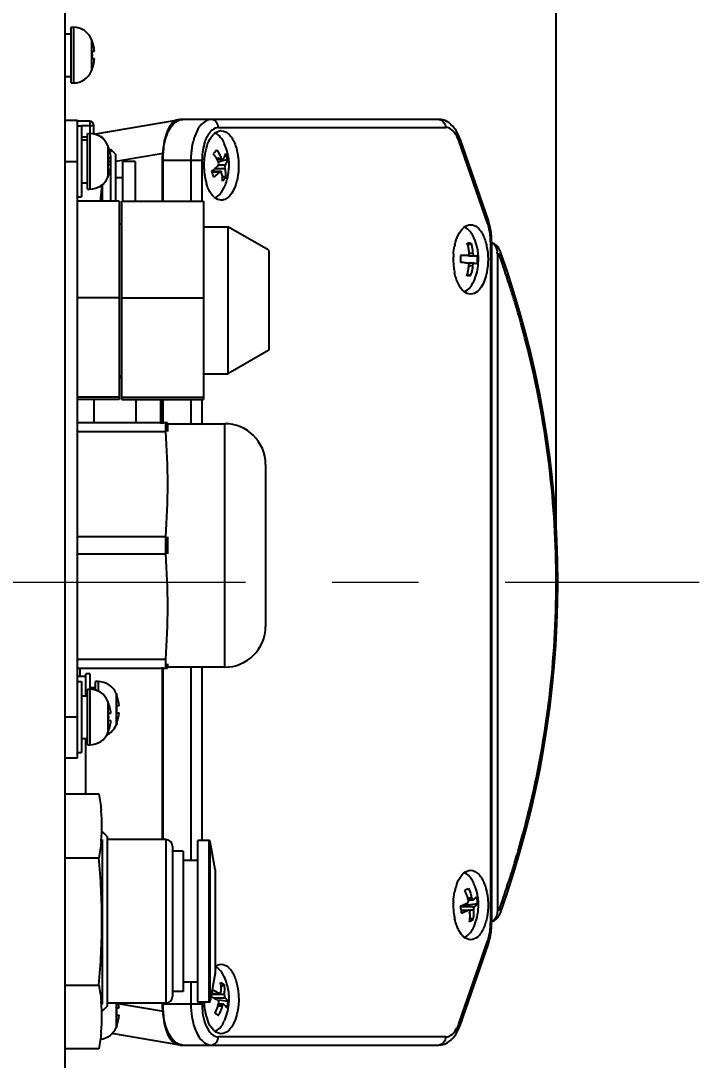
# Model space of a CAD drawing. Header units: millimetres. Extents: x 4086 to 8300, y 123 to 1549.
# Drawn here: x 7022.32 to 7047.22, y 1282.98 to 1321.14 of the extents above; entities that cross this region are included whole.
import ezdxf

# ---------------------------------------------------------------- set-up
doc = ezdxf.new("R2010")
doc.units = ezdxf.units.MM
doc.linetypes.add('CENTER2', pattern=[28.575, 19.05, -3.175, 3.175, -3.175])
doc.layers.add('中心线层', color=7, linetype='CENTER2', lineweight=0)
doc.layers.add('轮廓实线层', color=7, linetype='Continuous', lineweight=30)
doc.styles.add('思源黑', font='SourceHanSansCN-Normal.ttf')
doc.dimstyles.new('尺寸标注_3_10比例', dxfattribs={"dimtxt": 7, "dimasz": 6, "dimexe": 2, "dimexo": 1.5, "dimgap": 1, "dimtad": 1, "dimdec": 1, "dimlfac": 3.333333, "dimdsep": 46, "dimtxsty": '思源黑', "dimcen": 0.09, "dimadec": 0, "dimazin": 0, "dimtp": 0.01, "dimtm": 0.01, "dimtfac": 1, "dimtdec": 1, "dimtofl": 0, "dimtmove": 0, "dimatfit": 3, "dimfxl": 0, "dimtolj": 1, "dimarcsym": 0})

# ---------------------------------------------------------------- blocks, each defined once
blk = doc.blocks.new('*D1374')
at = {"layer": 'Defpoints', "color": 0}
for p in [(7023.955, 1352.196), (7023.955, 1326.33), (7041.97, 1300.53)]:
    blk.add_point(p, dxfattribs=at)
at = {"layer": '轮廓实线层', "color": 0, "lineweight": -2}
for p, q in [((7023.955, 1327.83), (7023.955, 1354.196)), ((7041.97, 1302.03), (7041.97, 1354.196)), ((7035.97, 1352.196), (7029.955, 1352.196))]:
    blk.add_line(p, q, dxfattribs=at)
at = {"layer": '轮廓实线层', "color": 0}
for points in [[(7029.955, 1353.196), (7029.955, 1351.196), (7023.955, 1352.196)], [(7035.97, 1351.196), (7035.97, 1353.196), (7041.97, 1352.196)]]:
    blk.add_solid(points, dxfattribs=at)
at = {"layer": '轮廓实线层', "color": 0, "insert": (7032.963, 1356.822), "char_height": 7, "attachment_point": 5, "style": '思源黑'}
blk.add_mtext('\\A1;60', dxfattribs=at)

msp = doc.modelspace()

# ---------------------------------------------------------------- linework, layer by layer
for p, q in [((7023.955, 1269.03), (7023.955, 1332.03)), ((7023.955, 1320.665), (7024.168, 1320.665)), ((7024.168, 1320.9), (7024.258, 1320.9)), ((7024.168, 1318.86), (7024.168, 1320.9)), ((7024.258, 1320.9), (7024.258, 1318.86)), ((7024.923, 1320.457), (7024.923, 1319.303)), ((7024.949, 1320.39), (7024.943, 1320.39)), ((7025.027, 1320.008), (7024.943, 1320.008)), ((7024.943, 1319.753), (7025.027, 1319.753)), ((7024.943, 1319.37), (7024.948, 1319.37)), ((7023.955, 1319.096), (7024.168, 1319.096)), ((7024.168, 1318.86), (7024.258, 1318.86)), ((7024.405, 1317.48), (7023.955, 1317.48)), ((7024.405, 1294.08), (7024.405, 1317.48)), ((7024.855, 1317.45), (7024.405, 1317.45)), ((7024.405, 1317.285), (7024.555, 1317.285)), ((7024.555, 1317.3), (7025.005, 1317.3)), ((7024.555, 1317.285), (7024.555, 1314.675)), ((7024.855, 1317.45), (7024.858, 1314.96)), ((7025.005, 1316.983), (7028.171, 1317.522)), ((7025.005, 1317), (7025.005, 1317.3)), ((7028.119, 1317.517), (7028.171, 1317.522)), ((7028.275, 1317.522), (7028.171, 1317.522)), ((7037.659, 1317.522), (7028.275, 1317.522)), ((7029.574, 1317.222), (7037.918, 1317.222)), ((7024.555, 1316.88), (7024.768, 1316.88)), ((7024.768, 1317), (7024.858, 1317)), ((7024.768, 1314.96), (7024.768, 1317)), ((7025.305, 1316.88), (7025.231, 1316.88)), ((7025.305, 1316.88), (7025.305, 1316.831)), ((7024.555, 1316.765), (7024.768, 1316.765)), ((7025.523, 1316.557), (7025.523, 1315.403)), ((7025.549, 1316.49), (7025.543, 1316.49)), ((7029.873, 1316.426), (7029.79, 1316.64)), ((7039.452, 1313.713), (7038.411, 1316.707)), ((7038.434, 1316.806), (7039.476, 1313.811)), ((7025.627, 1316.108), (7025.543, 1316.108)), ((7025.8, 1316.246), (7025.616, 1316.43)), ((7025.616, 1316.43), (7025.616, 1316.313)), ((7025.616, 1316.108), (7025.616, 1315.853)), ((7025.8, 1316.246), (7025.8, 1314.522)), ((7027.544, 1316.272), (7025.815, 1315.978)), ((7027.544, 1314.522), (7027.544, 1316.272)), ((7029.441, 1316.315), (7029.477, 1316.362)), ((7029.686, 1316.088), (7029.505, 1316.088)), ((7029.686, 1316.088), (7029.707, 1316.057)), ((7029.707, 1316.057), (7029.727, 1316.047)), ((7029.727, 1316.047), (7029.748, 1316.061)), ((7029.864, 1316.194), (7029.876, 1316.157)), ((7029.898, 1316.082), (7029.908, 1316.045)), ((7023.955, 1315.98), (7024.405, 1315.98)), ((7025.543, 1315.853), (7025.627, 1315.853)), ((7025.616, 1315.767), (7025.616, 1314.522)), ((7026.52, 1315.98), (7026.07, 1315.98)), ((7026.07, 1314.522), (7026.07, 1315.979)), ((7026.52, 1315.979), (7026.52, 1314.522)), ((7027.525, 1316.022), (7028.974, 1316.022)), ((7027.525, 1314.522), (7027.525, 1316.022)), ((7028.564, 1316.022), (7028.564, 1314.522)), ((7028.974, 1314.522), (7028.974, 1316.022)), ((7029.449, 1315.715), (7029.806, 1315.715)), ((7029.727, 1316.047), (7029.527, 1316.047)), ((7029.561, 1315.821), (7029.58, 1315.856)), ((7029.819, 1315.839), (7029.561, 1315.839)), ((7029.908, 1316.045), (7029.566, 1315.948)), ((7029.585, 1315.901), (7029.575, 1315.946)), ((7029.58, 1315.856), (7029.585, 1315.901)), ((7029.807, 1315.804), (7029.802, 1315.76)), ((7029.802, 1315.76), (7029.806, 1315.715)), ((7029.819, 1315.839), (7029.807, 1315.804)), ((7029.89, 1315.995), (7029.892, 1316.012)), ((7025.543, 1315.47), (7025.548, 1315.47)), ((7026.07, 1315.373), (7025.8, 1315.373)), ((7029.343, 1315.578), (7029.33, 1315.616)), ((7029.66, 1315.613), (7029.368, 1315.613)), ((7029.368, 1315.599), (7029.633, 1315.599)), ((7029.401, 1315.394), (7029.39, 1315.43)), ((7029.66, 1315.613), (7029.633, 1315.599)), ((7029.681, 1315.604), (7029.66, 1315.613)), ((7029.695, 1315.572), (7029.681, 1315.604)), ((7029.714, 1315.453), (7029.837, 1315.395)), ((7024.555, 1315.196), (7024.768, 1315.196)), ((7024.768, 1314.96), (7024.858, 1314.96)), ((7025.305, 1315.129), (7025.305, 1314.522)), ((7029.672, 1314.82), (7029.791, 1315.021)), ((7024.405, 1314.675), (7024.555, 1314.675)), ((7025.935, 1314.522), (7024.405, 1314.522)), ((7025.935, 1314.522), (7025.935, 1307.239)), ((7026.025, 1314.522), (7029.025, 1314.522)), ((7026.025, 1307.239), (7026.025, 1314.522)), ((7029.025, 1314.522), (7029.025, 1307.239)), ((7026.025, 1313.67), (7025.935, 1313.67)), ((7029.025, 1313.58), (7029.925, 1313.58)), ((7031.425, 1312.714), (7029.925, 1313.58)), ((7029.925, 1313.58), (7029.925, 1308.18)), ((7039.56, 1313.028), (7039.6, 1313.028)), ((7039.56, 1313.028), (7039.56, 1288.033)), ((7039.6, 1313.028), (7039.6, 1288.033)), ((7031.425, 1312.713), (7031.425, 1309.047)), ((7038.843, 1312.979), (7038.73, 1312.904)), ((7038.47, 1312.485), (7038.469, 1312.529)), ((7038.469, 1312.353), (7038.47, 1312.397)), ((7038.647, 1312.258), (7038.71, 1312.254)), ((7038.753, 1312.241), (7038.728, 1312.254)), ((7038.95, 1312.242), (7038.771, 1312.242)), ((7038.774, 1312.561), (7038.777, 1312.606)), ((7038.909, 1312.598), (7038.777, 1312.598)), ((7038.777, 1312.506), (7038.953, 1312.506)), ((7038.934, 1312.52), (7038.953, 1312.506)), ((7039.001, 1312.503), (7038.938, 1312.506)), ((7038.95, 1312.242), (7038.999, 1312.239)), ((7039.071, 1312.276), (7039.068, 1312.232)), ((7039.809, 1312.601), (7039.809, 1288.459)), ((7038.771, 1312.155), (7038.903, 1312.155)), ((7038.913, 1312.2), (7038.903, 1312.155)), ((7038.999, 1312.239), (7039.037, 1312.235)), ((7038.732, 1311.838), (7038.826, 1311.775)), ((7025.935, 1310.965), (7024.405, 1310.965)), ((7026.025, 1310.965), (7029.025, 1310.965)), ((7040.449, 1310.816), (7040.437, 1310.857)), ((7040.564, 1310.43), (7040.546, 1310.492)), ((7031.425, 1309.046), (7029.925, 1308.18)), ((7026.025, 1308.09), (7025.935, 1308.09)), ((7029.025, 1308.18), (7029.925, 1308.18)), ((7026.025, 1308.03), (7025.935, 1308.03)), ((7025.935, 1307.323), (7024.405, 1307.323)), ((7026.025, 1307.323), (7029.025, 1307.323)), ((7025.935, 1307.239), (7024.405, 1307.239)), ((7025.005, 1307.239), (7025.005, 1306.38)), ((7026.025, 1307.239), (7029.025, 1307.239)), ((7026.55, 1307.239), (7026.55, 1306.38)), ((7027.45, 1307.239), (7027.45, 1306.35)), ((7027.525, 1306.35), (7027.525, 1307.239)), ((7027.544, 1306.35), (7027.544, 1307.239)), ((7028.564, 1307.239), (7028.564, 1306.35)), ((7028.974, 1306.35), (7028.974, 1307.239)), ((7027.705, 1306.38), (7024.405, 1306.38)), ((7027.631, 1306.38), (7027.631, 1306.067)), ((7027.705, 1306.38), (7027.705, 1306.067)), ((7027.705, 1306.35), (7029.805, 1306.35)), ((7029.805, 1297.41), (7029.805, 1306.35)), ((7024.405, 1306.067), (7027.631, 1306.067)), ((7031.305, 1304.85), (7031.305, 1298.91)), ((7027.631, 1302.194), (7024.405, 1302.194)), ((7027.631, 1302.194), (7027.631, 1301.567)), ((7027.705, 1302.194), (7027.705, 1301.567)), ((7024.405, 1301.567), (7027.631, 1301.567)), ((7042.03, 1300.53), (7041.97, 1300.53)), ((7027.631, 1297.694), (7024.405, 1297.694)), ((7024.405, 1297.38), (7027.705, 1297.38)), ((7024.5, 1297.065), (7024.5, 1297.38)), ((7027.525, 1291.08), (7027.525, 1297.41)), ((7027.544, 1291.08), (7027.544, 1297.41)), ((7027.631, 1297.694), (7027.631, 1297.38)), ((7027.705, 1297.533), (7027.705, 1297.38)), ((7029.805, 1297.41), (7027.705, 1297.41)), ((7028.564, 1297.41), (7028.564, 1290.315)), ((7028.974, 1291.05), (7028.974, 1297.41)), ((7024.705, 1297.065), (7024.405, 1297.065)), ((7024.855, 1297.17), (7024.705, 1297.17)), ((7024.705, 1296.365), (7024.705, 1297.17)), ((7024.855, 1297.17), (7024.858, 1294.56)), ((7024.405, 1296.885), (7024.555, 1296.885)), ((7024.555, 1296.885), (7024.555, 1294.275)), ((7024.768, 1296.6), (7024.858, 1296.6)), ((7024.768, 1294.56), (7024.768, 1296.6)), ((7025.068, 1296.65), (7024.855, 1296.65)), ((7025.158, 1296.885), (7025.068, 1296.885)), ((7025.068, 1296.559), (7025.068, 1296.885)), ((7025.158, 1296.885), (7025.158, 1296.528)), ((7024.555, 1296.365), (7024.768, 1296.365)), ((7025.823, 1296.442), (7025.849, 1296.375)), ((7025.823, 1296.442), (7025.823, 1295.292)), ((7025.849, 1296.375), (7025.843, 1296.375)), ((7025.523, 1296.157), (7025.523, 1295.003)), ((7025.549, 1296.09), (7025.543, 1296.09)), ((7025.927, 1295.993), (7025.843, 1295.993)), ((7024.405, 1295.58), (7023.955, 1295.58)), ((7025.627, 1295.708), (7025.543, 1295.708)), ((7025.543, 1295.453), (7025.627, 1295.453)), ((7025.843, 1295.738), (7025.927, 1295.738)), ((7025.543, 1295.07), (7025.548, 1295.07)), ((7025.849, 1295.355), (7025.823, 1295.288)), ((7025.823, 1295.292), (7025.823, 1295.288)), ((7025.843, 1295.355), (7025.848, 1295.355)), ((7024.555, 1294.796), (7024.768, 1294.796)), ((7024.705, 1292.757), (7024.705, 1294.796)), ((7024.768, 1294.56), (7024.858, 1294.56)), ((7023.955, 1294.08), (7024.405, 1294.08)), ((7024.405, 1294.275), (7024.555, 1294.275)), ((7023.955, 1292.757), (7025.19, 1292.757)), ((7025.488, 1291.196), (7025.305, 1291.379)), ((7025.305, 1291.08), (7025.305, 1285.046)), ((7025.488, 1291.196), (7025.488, 1284.964)), ((7027.648, 1291.08), (7025.488, 1291.08)), ((7027.648, 1291.08), (7027.648, 1285.08)), ((7029.218, 1291.05), (7028.818, 1291.05)), ((7028.818, 1285.11), (7028.818, 1291.05)), ((7029.218, 1291.05), (7029.218, 1285.11)), ((7029.277, 1285.16), (7029.277, 1291.001)), ((7029.456, 1289.986), (7029.277, 1291.001)), ((7027.888, 1290.84), (7027.888, 1285.32)), ((7028.278, 1290.66), (7027.888, 1290.66)), ((7028.278, 1290.66), (7028.278, 1285.5)), ((7040.543, 1290.559), (7040.558, 1290.611)), ((7040.558, 1290.611), (7040.571, 1290.657)), ((7023.955, 1290.418), (7025.19, 1290.418)), ((7028.818, 1290.315), (7028.278, 1290.315)), ((7029.456, 1289.986), (7029.456, 1286.175)), ((7039.076, 1288.72), (7038.446, 1288.632)), ((7038.468, 1288.597), (7038.461, 1288.64)), ((7038.965, 1288.615), (7038.498, 1288.615)), ((7038.715, 1288.745), (7038.739, 1288.77)), ((7038.739, 1288.77), (7038.75, 1288.81)), ((7038.873, 1288.93), (7038.746, 1288.93)), ((7038.746, 1288.869), (7038.929, 1288.869)), ((7038.75, 1288.81), (7038.746, 1288.857)), ((7038.909, 1288.868), (7038.929, 1288.869)), ((7038.941, 1288.883), (7038.914, 1288.869)), ((7039.056, 1288.89), (7039.063, 1288.848)), ((7039.073, 1288.763), (7039.076, 1288.72)), ((7038.488, 1288.47), (7038.482, 1288.513)), ((7038.498, 1288.492), (7038.752, 1288.492)), ((7038.779, 1288.493), (7038.752, 1288.492)), ((7038.804, 1288.204), (7038.916, 1288.138)), ((7038.808, 1288.503), (7038.935, 1288.503)), ((7038.938, 1288.551), (7038.935, 1288.503)), ((7039.6, 1288.033), (7039.56, 1288.033)), ((7038.411, 1284.353), (7039.452, 1287.348)), ((7039.476, 1287.249), (7038.434, 1284.254)), ((7029.456, 1286.175), (7029.277, 1285.16)), ((7023.955, 1285.742), (7025.19, 1285.742)), ((7028.818, 1285.845), (7028.278, 1285.845)), ((7028.564, 1285.845), (7028.564, 1285.038)), ((7029.353, 1285.522), (7029.359, 1285.563)), ((7029.785, 1285.749), (7029.671, 1285.686)), ((7028.278, 1285.5), (7027.888, 1285.5)), ((7029.313, 1285.315), (7029.322, 1285.357)), ((7029.322, 1285.357), (7029.331, 1285.398)), ((7029.331, 1285.398), (7029.339, 1285.44)), ((7029.627, 1285.425), (7029.359, 1285.425)), ((7029.791, 1285.393), (7029.359, 1285.393)), ((7029.392, 1285.277), (7029.817, 1285.277)), ((7029.586, 1285.156), (7029.563, 1285.183)), ((7029.588, 1285.204), (7029.924, 1285.145)), ((7029.609, 1285.431), (7029.627, 1285.425)), ((7029.657, 1285.446), (7029.667, 1285.484)), ((7029.802, 1285.304), (7029.817, 1285.277)), ((7025.488, 1284.964), (7025.305, 1284.781)), ((7027.648, 1285.08), (7025.488, 1285.08)), ((7025.823, 1285.08), (7025.823, 1284.192)), ((7025.927, 1284.893), (7025.843, 1284.893)), ((7025.956, 1285.058), (7027.544, 1284.788)), ((7028.974, 1285.038), (7027.525, 1285.038)), ((7027.544, 1284.788), (7027.544, 1285.038)), ((7029.218, 1285.11), (7028.818, 1285.11)), ((7028.974, 1285.038), (7028.974, 1285.11)), ((7029.759, 1285.035), (7029.563, 1285.035)), ((7029.563, 1284.976), (7029.714, 1284.976)), ((7029.731, 1285.015), (7029.714, 1284.976)), ((7029.772, 1285.029), (7029.759, 1285.035)), ((7029.888, 1284.939), (7029.878, 1284.898)), ((7025.843, 1284.638), (7025.927, 1284.638)), ((7025.849, 1284.255), (7025.823, 1284.188)), ((7025.823, 1284.192), (7025.823, 1284.188)), ((7025.843, 1284.255), (7025.848, 1284.255)), ((7028.171, 1283.539), (7025.669, 1283.959)), ((7037.918, 1283.838), (7029.574, 1283.838)), ((7025.19, 1283.404), (7023.955, 1283.404)), ((7028.171, 1283.539), (7028.119, 1283.544)), ((7028.171, 1283.539), (7028.275, 1283.539)), ((7028.275, 1283.538), (7037.659, 1283.538))]:
    msp.add_line(p, q)
for points in [[(7029.836, 1316.267), (7029.851, 1316.23), (7029.864, 1316.194)], [(7029.876, 1316.157), (7029.888, 1316.12), (7029.898, 1316.082)], [(7029.368, 1315.503), (7029.356, 1315.541), (7029.343, 1315.578)], [(7029.39, 1315.43), (7029.379, 1315.467), (7029.368, 1315.503)], [(7038.466, 1312.265), (7038.468, 1312.309), (7038.469, 1312.353)], [(7038.47, 1312.397), (7038.47, 1312.441), (7038.47, 1312.485)], [(7038.731, 1312.518), (7038.757, 1312.529), (7038.774, 1312.561)], [(7038.771, 1312.162), (7038.769, 1312.208), (7038.753, 1312.241)], [(7038.909, 1312.598), (7038.918, 1312.553), (7038.934, 1312.52)], [(7038.95, 1312.242), (7038.93, 1312.231), (7038.913, 1312.2)], [(7039.071, 1312.496), (7039.073, 1312.452), (7039.074, 1312.408), (7039.074, 1312.364)], [(7039.074, 1312.364), (7039.073, 1312.32), (7039.071, 1312.276)], [(7039.04, 1288.974), (7039.048, 1288.932), (7039.056, 1288.89)], [(7038.482, 1288.513), (7038.475, 1288.555), (7038.468, 1288.597)], [(7038.873, 1288.93), (7038.889, 1288.89), (7038.909, 1288.868)], [(7038.965, 1288.615), (7038.949, 1288.59), (7038.938, 1288.551)], [(7039.063, 1288.848), (7039.068, 1288.805), (7039.073, 1288.763)], [(7038.498, 1288.386), (7038.493, 1288.428), (7038.488, 1288.47)], [(7038.808, 1288.43), (7038.799, 1288.471), (7038.779, 1288.493)], [(7029.339, 1285.44), (7029.346, 1285.481), (7029.353, 1285.522)], [(7029.59, 1285.068), (7029.595, 1285.115), (7029.586, 1285.156)], [(7029.627, 1285.425), (7029.636, 1285.427), (7029.657, 1285.446)], [(7029.791, 1285.393), (7029.792, 1285.346), (7029.802, 1285.304)], [(7029.759, 1285.035), (7029.752, 1285.034), (7029.731, 1285.015)], [(7029.906, 1285.021), (7029.898, 1284.98), (7029.888, 1284.939)], [(7029.924, 1285.145), (7029.919, 1285.104), (7029.913, 1285.062), (7029.906, 1285.021)]]:
    msp.add_lwpolyline(points)
for centre, radius, start, end in [((7024.258, 1320.18), 0.72, 22.6198, 90), ((7023.538, 1319.88), 1.495, 4.8938, 22.6199), ((7023.538, 1319.88), 1.411, 354.8143, 5.1857), ((7023.538, 1319.88), 1.495, 337.3801, 355.1062), ((7024.258, 1319.58), 0.72, 270.0002, 337.3802), ((7024.855, 1317.3), 0.15, 0, 90), ((7028.286, 1317.1), 0.424, 104.6099, 111.6078), ((7024.858, 1316.28), 0.72, 22.6198, 89.9998), ((7029.68, 1316.788), 0.317, 90.0362, 99.1978), ((7024.138, 1315.98), 1.495, 4.8938, 22.6199), ((7031.38, 1316.037), 2.814, 171.4562, 174.4094), ((7030.949, 1315.94), 1.896, 161.6198, 167.0021), ((7024.138, 1315.98), 1.411, 354.8143, 5.1857), ((7031.527, 1316.023), 2.963, 174.4042, 180.0067), ((7031.326, 1316.022), 2.352, 178.9089, 179.9989), ((7031.532, 1315.832), 2.49, 172.5834, 179.3277), ((7031.3, 1315.862), 2.257, 168.4838, 172.5844), ((7031.132, 1315.895), 2.085, 166.9332, 168.4483), ((7028.914, 1315.805), 0.656, 37.7117, 43.5377), ((7020.289, 1323.685), 11.75, 320.8439, 321.0126), ((7026.34, 1318.787), 3.965, 321.0178, 321.4402), ((7028.859, 1315.764), 0.724, 33.2224, 37.7029), ((7028.023, 1315.829), 1.943, 348.2647, 17.7775), ((7024.138, 1315.98), 1.495, 337.3801, 355.1062), ((7031.566, 1315.83), 2.524, 179.2957, 181.3944), ((7031.552, 1315.829), 2.51, 181.3847, 185.6013), ((7028.922, 1316.321), 0.805, 299.5828, 307.583), ((7024.858, 1315.68), 0.72, 270, 337.3802), ((7031.443, 1315.819), 2.401, 185.6, 188.3859), ((7031.267, 1315.792), 2.223, 188.3725, 191.7865), ((7031.121, 1315.763), 2.074, 191.8134, 193.1507), ((7028.006, 1315.834), 1.961, 335.5057, 348.2433), ((7016.22, 1315.516), 9.087, 353.7158, 356.6492), ((7016.987, 1315.466), 8.318, 356.6883, 357.6337), ((7030.975, 1315.727), 1.923, 193.1109, 197.4041), ((7029.799, 1315.091), 0.57, 227.3263, 230.0295), ((7037.635, 1313.172), 1.949, 16.6016, 19.1574), ((7037.425, 1313.11), 2.168, 12.0091, 16.572), ((7037.406, 1313.052), 2.152, 5.7889, 12.0324), ((7037.145, 1313.052), 2.454, 5.7583, 11.9887), ((7037.172, 1312.38), 1.945, 355.3519, 24.4802), ((7037.193, 1313.028), 2.366, 359.9814, 5.8369), ((7036.932, 1313.028), 2.668, 359.9845, 5.8002), ((7040.28, 1312.445), 2.083, 166.8642, 168.4487), ((7038.246, 1312.743), 0.508, 23.4022, 27.3009), ((7039.358, 1312.464), 0.6, 19.7016, 57.6829), ((7039.278, 1312.601), 0.53, 0.0125, 4.4746), ((7006.03, 1300.53), 36, 340.3059, 19.6941), ((7040.718, 1312.38), 2.526, 176.6556, 180.1116), ((7040.69, 1312.379), 2.498, 180.0874, 187.0212), ((7040.703, 1312.381), 2.511, 175.6353, 176.6549), ((7038.14, 1300.34), 12.193, 88.0134, 88.4959), ((7036.974, 1268.937), 43.353, 87.9017, 88.0275), ((7038.177, 1301.696), 10.572, 87.4538, 87.9196), ((7037.99, 1296.626), 15.909, 87.3303, 87.9366), ((7006.459, 1300.544), 35.508, 17.931, 19.7012), ((7040.456, 1312.349), 2.263, 187.0014, 191.7639), ((7037.169, 1312.379), 1.948, 335.5229, 346.5955), ((7037.159, 1312.381), 1.957, 346.6127, 355.353), ((7006.425, 1300.533), 35.544, 17.6833, 17.9313), ((7038.948, 1311.64), 0.569, 227.3242, 230.1777), ((7006.41, 1300.529), 35.56, 16.8854, 17.6833), ((7006.395, 1300.524), 35.576, 16.2714, 16.8164), ((7006.388, 1300.522), 35.583, 13.6631, 16.1673), ((7006.298, 1300.515), 35.672, 0.024, 13.6387), ((7029.805, 1304.85), 1.5, 0, 90), ((7006.298, 1300.545), 35.672, 346.3615, 359.976), ((7029.805, 1298.91), 1.5, 270, 0), ((7024.858, 1295.88), 0.72, 22.6198, 89.9998), ((7025.158, 1296.165), 0.72, 22.6199, 90), ((7024.438, 1295.865), 1.495, 4.8938, 19.9521), ((7024.138, 1295.58), 1.495, 4.8938, 22.6199), ((7024.438, 1295.865), 1.411, 354.8143, 5.1857), ((7024.138, 1295.58), 1.495, 337.3801, 355.1062), ((7024.138, 1295.58), 1.411, 354.8143, 5.1857), ((7024.438, 1295.865), 1.495, 340.0479, 355.1062), ((7025.158, 1295.565), 0.72, 295.9111, 337.3801), ((7024.858, 1295.28), 0.72, 270, 337.3802), ((7019.281, 1291.58), 6.019, 0.0691, 5.6404), ((7006.387, 1300.539), 35.584, 343.8761, 346.3371), ((7019.281, 1291.595), 6.019, 354.3596, 359.9314), ((7027.648, 1290.84), 0.24, 0, 90), ((7029.218, 1290.99), 0.06, 10, 90), ((7006.399, 1300.535), 35.571, 343.1316, 343.7132), ((7006.41, 1300.532), 35.56, 342.3165, 343.1316), ((7006.425, 1300.527), 35.544, 342.0687, 342.3164), ((7039.925, 1288.845), 1.715, 159.427, 163.1233), ((7037.171, 1288.682), 1.945, 21.2596, 24.4648), ((7037.159, 1288.678), 1.958, 8.2356, 21.2434), ((7006.459, 1300.516), 35.508, 340.2988, 342.0689), ((7040.282, 1288.745), 2.085, 166.9332, 168.4483), ((7040.144, 1288.778), 1.943, 163.1216, 166.963), ((7040.723, 1288.68), 2.531, 177.3543, 180.1102), ((7040.683, 1288.679), 2.491, 180.0797, 187.5114), ((7038.111, 1289.89), 1.293, 285.2713, 289.9398), ((7037.172, 1288.679), 1.944, 335.4774, 358.2046), ((7037.177, 1288.682), 1.94, 5.6945, 8.207), ((7037.158, 1288.68), 1.959, 358.2041, 5.6894), ((7040.442, 1288.647), 2.248, 187.5097, 191.7733), ((7039.358, 1288.596), 0.6, 302.4297, 340.2984), ((7037.193, 1288.032), 2.366, 354.1631, 0.0186), ((7036.932, 1288.032), 2.668, 354.2048, 0.0155), ((7039.003, 1287.999), 0.649, 222.0043, 227.2667), ((7038.949, 1287.941), 0.57, 227.3253, 230.0987), ((7037.406, 1288.008), 2.152, 347.9676, 354.2111), ((7037.145, 1288.009), 2.454, 348.0166, 354.2467), ((7028.009, 1285.227), 1.958, 16.4051, 24.5283), ((7028.979, 1284.49), 1.132, 68.9642, 70.8937), ((7029, 1284.544), 1.073, 67.1555, 68.96), ((7029.01, 1284.567), 1.048, 65.2433, 67.1521), ((7028.021, 1285.231), 1.945, 1.0938, 16.3877), ((7019.281, 1284.566), 6.019, 0.0691, 5.6404), ((7027.648, 1285.32), 0.24, 270, 0), ((7029.218, 1285.17), 0.06, 270, 350), ((7029.205, 1284.764), 0.542, 56.4521, 58.7037), ((7029.178, 1285.562), 0.62, 352.2563, 355.5343), ((7028.007, 1285.231), 1.96, 353.8787, 1.0899), ((7024.438, 1284.765), 1.411, 354.8143, 5.1857), ((7024.438, 1284.765), 1.495, 4.8938, 12.1788), ((7031.511, 1285.226), 2.47, 182.7353, 187.4624), ((7031.294, 1285.197), 2.25, 187.4442, 191.7721), ((7029.075, 1285.102), 0.5, 352.2203, 355.7919), ((7028.022, 1285.229), 1.945, 335.5275, 353.8804), ((7019.281, 1284.58), 6.019, 354.3596, 359.9314), ((7024.438, 1284.765), 1.495, 340.0479, 355.1062), ((7031.048, 1285.146), 1.999, 191.779, 196.0266), ((7030.81, 1285.078), 1.751, 196.0197, 200.2367), ((7018.898, 1270.268), 17.888, 53.6664, 53.8601), ((7015.621, 1265.829), 23.406, 53.3997, 53.6429), ((7029.083, 1284.989), 0.601, 323.1521, 326.0959), ((7025.158, 1284.465), 0.72, 277.7386, 337.3801), ((7029.795, 1284.487), 0.565, 227.3168, 230.6487), ((7037.02, 1284.836), 1.473, 337.6003, 340.8508)]:
    msp.add_arc(centre, radius, start, end)
for centre, major_axis, start_param, end_param in [((7028.154, 1316.306), (0.023, 1.216), 0.094515, 1.607936), ((7028.154, 1284.754), (-0.023, 1.216), 1.533657, 3.047078)]:
    msp.add_ellipse(centre, major_axis=major_axis, ratio=0.500833, start_param=start_param, end_param=end_param)
for points, knots in [([(7027.669, 1316.904), (7027.695, 1316.976), (7027.793, 1317.205), (7027.966, 1317.429), (7028.13, 1317.494)], [0, 0, 0, 0, 0.30229, 1, 1, 1, 1]), ([(7028.179, 1317.51), (7028.195, 1317.514), (7028.227, 1317.52), (7028.259, 1317.522), (7028.275, 1317.522)], [0, 0, 0, 0, 0.503626, 1, 1, 1, 1]), ([(7029.314, 1317.522), (7029.189, 1317.522), (7029.013, 1317.419), (7028.904, 1317.279), (7028.874, 1317.236)], [0, 0, 0, 0, 0.704186, 1, 1, 1, 1]), ([(7029.15, 1316.871), (7029.122, 1316.815), (7029.018, 1316.559), (7028.979, 1316.28), (7028.975, 1316.067)], [0, 0, 0, 0, 0.225796, 1, 1, 1, 1]), ([(7029.343, 1317.129), (7029.329, 1317.117), (7029.301, 1317.091), (7029.275, 1317.063), (7029.263, 1317.048)], [0, 0, 0, 0, 0.486075, 1, 1, 1, 1]), ([(7029.495, 1316.993), (7029.485, 1316.998), (7029.464, 1317.008), (7029.442, 1317.015), (7029.431, 1317.018)], [0, 0, 0, 0, 0.506892, 1, 1, 1, 1]), ([(7029.543, 1316.965), (7029.535, 1316.97), (7029.52, 1316.98), (7029.503, 1316.989), (7029.495, 1316.993)], [0, 0, 0, 0, 0.506768, 1, 1, 1, 1]), ([(7029.679, 1317.105), (7029.788, 1317.105), (7029.94, 1317.014), (7030.033, 1316.892), (7030.059, 1316.854)], [0, 0, 0, 0, 0.703211, 1, 1, 1, 1]), ([(7030.059, 1316.854), (7030.072, 1316.835), (7030.097, 1316.795), (7030.119, 1316.753), (7030.13, 1316.732)], [0, 0, 0, 0, 0.48802, 1, 1, 1, 1]), ([(7038.411, 1316.707), (7038.422, 1316.723), (7038.439, 1316.754), (7038.44, 1316.791), (7038.435, 1316.806)], [0, 0, 0, 0, 0.548808, 1, 1, 1, 1]), ([(7029.525, 1316.054), (7029.516, 1316.072), (7029.498, 1316.108), (7029.477, 1316.143), (7029.465, 1316.161)], [0, 0, 0, 0, 0.496219, 1, 1, 1, 1]), ([(7029.477, 1316.362), (7029.482, 1316.369), (7029.492, 1316.383), (7029.501, 1316.397), (7029.505, 1316.403)], [0, 0, 0, 0, 0.526908, 1, 1, 1, 1]), ([(7029.643, 1316.176), (7029.649, 1316.162), (7029.659, 1316.134), (7029.666, 1316.105), (7029.669, 1316.09)], [0, 0, 0, 0, 0.503654, 1, 1, 1, 1]), ([(7029.786, 1316.131), (7029.779, 1316.119), (7029.762, 1316.095), (7029.743, 1316.073), (7029.733, 1316.062)], [0, 0, 0, 0, 0.473216, 1, 1, 1, 1]), ([(7029.836, 1316.267), (7029.831, 1316.244), (7029.818, 1316.197), (7029.799, 1316.152), (7029.786, 1316.131)], [0, 0, 0, 0, 0.480668, 1, 1, 1, 1]), ([(7029.492, 1315.752), (7029.48, 1315.74), (7029.454, 1315.716), (7029.427, 1315.694), (7029.413, 1315.683)], [0, 0, 0, 0, 0.48922, 1, 1, 1, 1]), ([(7029.561, 1315.821), (7029.55, 1315.81), (7029.527, 1315.786), (7029.504, 1315.763), (7029.492, 1315.752)], [0, 0, 0, 0, 0.495418, 1, 1, 1, 1]), ([(7029.575, 1315.946), (7029.567, 1315.964), (7029.551, 1316), (7029.534, 1316.036), (7029.525, 1316.054)], [0, 0, 0, 0, 0.498038, 1, 1, 1, 1]), ([(7029.806, 1315.715), (7029.81, 1315.697), (7029.817, 1315.661), (7029.823, 1315.624), (7029.826, 1315.606)], [0, 0, 0, 0, 0.501681, 1, 1, 1, 1]), ([(7029.892, 1316.012), (7029.892, 1316.017), (7029.892, 1316.026), (7029.89, 1316.035), (7029.89, 1316.039)], [0, 0, 0, 0, 0.502477, 1, 1, 1, 1]), ([(7029.562, 1315.53), (7029.572, 1315.541), (7029.592, 1315.562), (7029.608, 1315.586), (7029.615, 1315.598)], [0, 0, 0, 0, 0.518874, 1, 1, 1, 1]), ([(7029.713, 1315.464), (7029.709, 1315.482), (7029.7, 1315.518), (7029.687, 1315.553), (7029.679, 1315.57)], [0, 0, 0, 0, 0.487269, 1, 1, 1, 1]), ([(7029.804, 1315.345), (7029.793, 1315.329), (7029.768, 1315.296), (7029.736, 1315.269), (7029.719, 1315.257)], [0, 0, 0, 0, 0.486408, 1, 1, 1, 1]), ([(7029.837, 1315.395), (7029.832, 1315.386), (7029.821, 1315.37), (7029.81, 1315.353), (7029.804, 1315.345)], [0, 0, 0, 0, 0.498748, 1, 1, 1, 1]), ([(7029.834, 1315.5), (7029.834, 1315.483), (7029.832, 1315.451), (7029.825, 1315.419), (7029.82, 1315.403)], [0, 0, 0, 0, 0.50421, 1, 1, 1, 1]), ([(7029.826, 1315.606), (7029.829, 1315.588), (7029.833, 1315.553), (7029.835, 1315.517), (7029.834, 1315.5)], [0, 0, 0, 0, 0.506543, 1, 1, 1, 1]), ([(7030.269, 1315.348), (7030.254, 1315.273), (7030.189, 1315.023), (7030.067, 1314.772), (7029.926, 1314.654)], [0, 0, 0, 0, 0.292949, 1, 1, 1, 1]), ([(7029.434, 1314.643), (7029.453, 1314.648), (7029.492, 1314.663), (7029.527, 1314.685), (7029.545, 1314.697)], [0, 0, 0, 0, 0.485822, 1, 1, 1, 1]), ([(7029.766, 1314.567), (7029.752, 1314.563), (7029.723, 1314.557), (7029.694, 1314.555), (7029.679, 1314.555)], [0, 0, 0, 0, 0.504281, 1, 1, 1, 1]), ([(7039.476, 1313.811), (7039.481, 1313.797), (7039.481, 1313.76), (7039.464, 1313.728), (7039.452, 1313.713)], [0, 0, 0, 0, 0.451192, 1, 1, 1, 1]), ([(7038.68, 1313.524), (7038.665, 1313.533), (7038.634, 1313.55), (7038.601, 1313.563), (7038.584, 1313.568)], [0, 0, 0, 0, 0.511676, 1, 1, 1, 1]), ([(7039.211, 1313.402), (7039.223, 1313.383), (7039.248, 1313.344), (7039.27, 1313.303), (7039.28, 1313.282)], [0, 0, 0, 0, 0.488263, 1, 1, 1, 1]), ([(7038.711, 1312.986), (7038.734, 1312.986), (7038.776, 1312.987), (7038.818, 1312.982), (7038.835, 1312.974)], [0, 0, 0, 0, 0.557958, 1, 1, 1, 1]), ([(7038.74, 1312.861), (7038.737, 1312.875), (7038.728, 1312.904), (7038.717, 1312.931), (7038.712, 1312.945)], [0, 0, 0, 0, 0.499991, 1, 1, 1, 1]), ([(7038.764, 1312.734), (7038.762, 1312.756), (7038.755, 1312.798), (7038.746, 1312.84), (7038.74, 1312.861)], [0, 0, 0, 0, 0.501792, 1, 1, 1, 1]), ([(7038.777, 1312.606), (7038.776, 1312.627), (7038.772, 1312.67), (7038.767, 1312.713), (7038.764, 1312.734)], [0, 0, 0, 0, 0.499961, 1, 1, 1, 1]), ([(7038.895, 1312.727), (7038.896, 1312.706), (7038.898, 1312.664), (7038.896, 1312.622), (7038.893, 1312.601)], [0, 0, 0, 0, 0.495726, 1, 1, 1, 1]), ([(7039.071, 1312.496), (7039.062, 1312.497), (7039.038, 1312.5), (7039.015, 1312.502), (7039.001, 1312.503)], [0, 0, 0, 0, 0.413222, 1, 1, 1, 1]), ([(7039.841, 1312.582), (7039.836, 1312.586), (7039.826, 1312.593), (7039.814, 1312.599), (7039.809, 1312.601)], [0, 0, 0, 0, 0.517205, 1, 1, 1, 1]), ([(7039.889, 1312.515), (7039.884, 1312.529), (7039.871, 1312.554), (7039.851, 1312.574), (7039.841, 1312.582)], [0, 0, 0, 0, 0.542039, 1, 1, 1, 1]), ([(7038.753, 1312.033), (7038.755, 1312.054), (7038.758, 1312.096), (7038.757, 1312.138), (7038.755, 1312.16)], [0, 0, 0, 0, 0.496419, 1, 1, 1, 1]), ([(7038.859, 1311.899), (7038.854, 1311.88), (7038.84, 1311.84), (7038.823, 1311.803), (7038.813, 1311.784)], [0, 0, 0, 0, 0.498716, 1, 1, 1, 1]), ([(7038.887, 1312.026), (7038.884, 1312.004), (7038.876, 1311.962), (7038.865, 1311.92), (7038.859, 1311.899)], [0, 0, 0, 0, 0.501379, 1, 1, 1, 1]), ([(7038.903, 1312.155), (7038.901, 1312.133), (7038.896, 1312.09), (7038.89, 1312.047), (7038.887, 1312.026)], [0, 0, 0, 0, 0.499817, 1, 1, 1, 1]), ([(7039.037, 1312.235), (7039.039, 1312.235), (7039.043, 1312.234), (7039.048, 1312.234), (7039.049, 1312.233)], [0, 0, 0, 0, 0.658809, 1, 1, 1, 1]), ([(7038.741, 1311.777), (7038.733, 1311.778), (7038.716, 1311.781), (7038.698, 1311.784), (7038.689, 1311.786)], [0, 0, 0, 0, 0.472922, 1, 1, 1, 1]), ([(7038.826, 1311.775), (7038.813, 1311.774), (7038.785, 1311.774), (7038.756, 1311.776), (7038.741, 1311.777)], [0, 0, 0, 0, 0.472837, 1, 1, 1, 1]), ([(7038.676, 1289.826), (7038.661, 1289.835), (7038.631, 1289.851), (7038.599, 1289.863), (7038.583, 1289.868)], [0, 0, 0, 0, 0.511244, 1, 1, 1, 1]), ([(7038.829, 1289.955), (7038.939, 1289.955), (7039.092, 1289.863), (7039.185, 1289.74), (7039.211, 1289.702)], [0, 0, 0, 0, 0.702936, 1, 1, 1, 1]), ([(7038.32, 1289.447), (7038.328, 1289.469), (7038.346, 1289.513), (7038.366, 1289.555), (7038.376, 1289.576)], [0, 0, 0, 0, 0.509166, 1, 1, 1, 1]), ([(7039.211, 1289.702), (7039.223, 1289.683), (7039.248, 1289.644), (7039.27, 1289.603), (7039.28, 1289.582)], [0, 0, 0, 0, 0.488279, 1, 1, 1, 1]), ([(7039.28, 1289.582), (7039.328, 1289.486), (7039.484, 1289.043), (7039.492, 1288.552), (7039.419, 1288.198)], [0, 0, 0, 0, 0.227293, 1, 1, 1, 1]), ([(7038.67, 1289.102), (7038.662, 1289.121), (7038.643, 1289.159), (7038.621, 1289.195), (7038.609, 1289.213)], [0, 0, 0, 0, 0.495896, 1, 1, 1, 1]), ([(7038.622, 1289.222), (7038.644, 1289.235), (7038.684, 1289.259), (7038.724, 1289.281), (7038.742, 1289.291)], [0, 0, 0, 0, 0.561886, 1, 1, 1, 1]), ([(7038.714, 1288.981), (7038.708, 1289.001), (7038.695, 1289.042), (7038.679, 1289.083), (7038.67, 1289.102)], [0, 0, 0, 0, 0.499295, 1, 1, 1, 1]), ([(7038.746, 1288.857), (7038.741, 1288.878), (7038.731, 1288.919), (7038.72, 1288.96), (7038.714, 1288.981)], [0, 0, 0, 0, 0.4991, 1, 1, 1, 1]), ([(7038.839, 1289.054), (7038.844, 1289.034), (7038.852, 1288.994), (7038.856, 1288.953), (7038.856, 1288.932)], [0, 0, 0, 0, 0.49982, 1, 1, 1, 1]), ([(7039.04, 1288.974), (7039.031, 1288.962), (7039.012, 1288.936), (7038.988, 1288.914), (7038.974, 1288.904)], [0, 0, 0, 0, 0.45341, 1, 1, 1, 1]), ([(7038.639, 1288.71), (7038.625, 1288.704), (7038.596, 1288.691), (7038.567, 1288.68), (7038.552, 1288.675)], [0, 0, 0, 0, 0.483375, 1, 1, 1, 1]), ([(7038.715, 1288.745), (7038.703, 1288.739), (7038.678, 1288.727), (7038.652, 1288.716), (7038.639, 1288.71)], [0, 0, 0, 0, 0.492907, 1, 1, 1, 1]), ([(7038.974, 1288.904), (7038.969, 1288.901), (7038.958, 1288.893), (7038.947, 1288.887), (7038.941, 1288.883)], [0, 0, 0, 0, 0.474548, 1, 1, 1, 1]), ([(7038.965, 1288.615), (7038.973, 1288.621), (7038.989, 1288.632), (7039.005, 1288.644), (7039.013, 1288.651)], [0, 0, 0, 0, 0.510064, 1, 1, 1, 1]), ([(7039.013, 1288.651), (7039.019, 1288.656), (7039.032, 1288.667), (7039.043, 1288.679), (7039.048, 1288.686)], [0, 0, 0, 0, 0.535811, 1, 1, 1, 1]), ([(7039.048, 1288.686), (7039.051, 1288.691), (7039.057, 1288.701), (7039.058, 1288.712), (7039.058, 1288.718)], [0, 0, 0, 0, 0.539652, 1, 1, 1, 1]), ([(7038.674, 1288.456), (7038.685, 1288.462), (7038.706, 1288.472), (7038.726, 1288.485), (7038.735, 1288.491)], [0, 0, 0, 0, 0.535702, 1, 1, 1, 1]), ([(7038.809, 1288.307), (7038.808, 1288.327), (7038.805, 1288.368), (7038.797, 1288.408), (7038.792, 1288.428)], [0, 0, 0, 0, 0.492328, 1, 1, 1, 1]), ([(7038.929, 1288.258), (7038.927, 1288.239), (7038.919, 1288.202), (7038.907, 1288.165), (7038.9, 1288.148)], [0, 0, 0, 0, 0.501528, 1, 1, 1, 1]), ([(7038.938, 1288.38), (7038.938, 1288.359), (7038.936, 1288.319), (7038.932, 1288.278), (7038.929, 1288.258)], [0, 0, 0, 0, 0.503738, 1, 1, 1, 1]), ([(7038.935, 1288.503), (7038.935, 1288.483), (7038.937, 1288.442), (7038.938, 1288.4), (7038.938, 1288.38)], [0, 0, 0, 0, 0.500655, 1, 1, 1, 1]), ([(7039.841, 1288.478), (7039.836, 1288.474), (7039.826, 1288.467), (7039.814, 1288.462), (7039.809, 1288.459)], [0, 0, 0, 0, 0.517278, 1, 1, 1, 1]), ([(7039.889, 1288.546), (7039.884, 1288.531), (7039.871, 1288.506), (7039.851, 1288.486), (7039.841, 1288.478)], [0, 0, 0, 0, 0.541969, 1, 1, 1, 1]), ([(7038.834, 1288.087), (7038.826, 1288.084), (7038.809, 1288.077), (7038.792, 1288.072), (7038.783, 1288.07)], [0, 0, 0, 0, 0.480364, 1, 1, 1, 1]), ([(7038.916, 1288.138), (7038.903, 1288.129), (7038.877, 1288.11), (7038.849, 1288.094), (7038.834, 1288.087)], [0, 0, 0, 0, 0.485982, 1, 1, 1, 1]), ([(7038.584, 1287.493), (7038.598, 1287.497), (7038.625, 1287.507), (7038.651, 1287.52), (7038.664, 1287.527)], [0, 0, 0, 0, 0.491209, 1, 1, 1, 1]), ([(7039.283, 1287.784), (7039.272, 1287.762), (7039.249, 1287.719), (7039.223, 1287.678), (7039.21, 1287.658)], [0, 0, 0, 0, 0.512252, 1, 1, 1, 1]), ([(7039.452, 1287.348), (7039.464, 1287.332), (7039.481, 1287.301), (7039.481, 1287.264), (7039.476, 1287.249)], [0, 0, 0, 0, 0.548808, 1, 1, 1, 1]), ([(7029.555, 1286.356), (7029.54, 1286.367), (7029.509, 1286.387), (7029.475, 1286.403), (7029.459, 1286.409)], [0, 0, 0, 0, 0.512652, 1, 1, 1, 1]), ([(7029.602, 1286.317), (7029.594, 1286.324), (7029.579, 1286.337), (7029.563, 1286.35), (7029.555, 1286.356)], [0, 0, 0, 0, 0.50812, 1, 1, 1, 1]), ([(7030.059, 1286.254), (7030.072, 1286.235), (7030.097, 1286.195), (7030.119, 1286.153), (7030.13, 1286.132)], [0, 0, 0, 0, 0.488045, 1, 1, 1, 1]), ([(7030.13, 1286.132), (7030.195, 1286.002), (7030.374, 1285.418), (7030.338, 1284.75), (7030.133, 1284.334)], [0, 0, 0, 0, 0.237745, 1, 1, 1, 1]), ([(7029.671, 1285.724), (7029.669, 1285.742), (7029.662, 1285.779), (7029.652, 1285.814), (7029.645, 1285.832)], [0, 0, 0, 0, 0.502163, 1, 1, 1, 1]), ([(7029.661, 1285.841), (7029.676, 1285.832), (7029.706, 1285.814), (7029.735, 1285.793), (7029.747, 1285.782)], [0, 0, 0, 0, 0.512349, 1, 1, 1, 1]), ([(7029.667, 1285.484), (7029.669, 1285.504), (7029.672, 1285.545), (7029.674, 1285.585), (7029.675, 1285.605)], [0, 0, 0, 0, 0.500876, 1, 1, 1, 1]), ([(7029.675, 1285.605), (7029.675, 1285.625), (7029.675, 1285.665), (7029.673, 1285.704), (7029.671, 1285.724)], [0, 0, 0, 0, 0.504348, 1, 1, 1, 1]), ([(7029.747, 1285.782), (7029.753, 1285.776), (7029.764, 1285.765), (7029.773, 1285.753), (7029.777, 1285.746)], [0, 0, 0, 0, 0.507952, 1, 1, 1, 1]), ([(7029.313, 1285.315), (7029.329, 1285.308), (7029.359, 1285.294), (7029.39, 1285.279), (7029.405, 1285.272)], [0, 0, 0, 0, 0.504359, 1, 1, 1, 1]), ([(7029.405, 1285.272), (7029.419, 1285.265), (7029.447, 1285.251), (7029.474, 1285.236), (7029.487, 1285.228)], [0, 0, 0, 0, 0.51717, 1, 1, 1, 1]), ([(7029.505, 1285.216), (7029.512, 1285.211), (7029.527, 1285.201), (7029.54, 1285.19), (7029.546, 1285.184)], [0, 0, 0, 0, 0.524358, 1, 1, 1, 1]), ([(7029.793, 1285.478), (7029.791, 1285.464), (7029.786, 1285.436), (7029.779, 1285.409), (7029.775, 1285.395)], [0, 0, 0, 0, 0.493047, 1, 1, 1, 1]), ([(7029.861, 1285.233), (7029.853, 1285.24), (7029.834, 1285.256), (7029.814, 1285.27), (7029.802, 1285.276)], [0, 0, 0, 0, 0.46081, 1, 1, 1, 1]), ([(7029.924, 1285.145), (7029.916, 1285.16), (7029.899, 1285.192), (7029.875, 1285.219), (7029.861, 1285.233)], [0, 0, 0, 0, 0.463241, 1, 1, 1, 1]), ([(7028.974, 1285.038), (7028.974, 1284.937), (7028.998, 1284.582), (7029.099, 1284.212), (7029.262, 1284.014)], [0, 0, 0, 0, 0.2832, 1, 1, 1, 1]), ([(7029.551, 1284.947), (7029.555, 1284.961), (7029.563, 1284.99), (7029.568, 1285.02), (7029.57, 1285.034)], [0, 0, 0, 0, 0.501105, 1, 1, 1, 1]), ([(7029.677, 1284.855), (7029.67, 1284.835), (7029.656, 1284.795), (7029.638, 1284.756), (7029.629, 1284.737)], [0, 0, 0, 0, 0.498613, 1, 1, 1, 1]), ([(7029.714, 1284.976), (7029.708, 1284.956), (7029.696, 1284.916), (7029.684, 1284.875), (7029.677, 1284.855)], [0, 0, 0, 0, 0.498867, 1, 1, 1, 1]), ([(7029.772, 1285.029), (7029.78, 1285.022), (7029.795, 1285.007), (7029.81, 1284.992), (7029.817, 1284.985)], [0, 0, 0, 0, 0.508453, 1, 1, 1, 1]), ([(7029.817, 1284.985), (7029.824, 1284.978), (7029.836, 1284.964), (7029.847, 1284.949), (7029.851, 1284.941)], [0, 0, 0, 0, 0.528796, 1, 1, 1, 1]), ([(7029.851, 1284.941), (7029.854, 1284.935), (7029.86, 1284.922), (7029.861, 1284.908), (7029.86, 1284.901)], [0, 0, 0, 0, 0.527278, 1, 1, 1, 1]), ([(7028.601, 1284.575), (7028.613, 1284.502), (7028.667, 1284.241), (7028.764, 1283.984), (7028.874, 1283.825)], [0, 0, 0, 0, 0.27728, 1, 1, 1, 1]), ([(7029.629, 1284.737), (7029.622, 1284.722), (7029.608, 1284.694), (7029.591, 1284.667), (7029.582, 1284.654)], [0, 0, 0, 0, 0.496693, 1, 1, 1, 1]), ([(7028.043, 1283.612), (7028.003, 1283.638), (7027.833, 1283.784), (7027.729, 1283.991), (7027.669, 1284.156)], [0, 0, 0, 0, 0.21145, 1, 1, 1, 1]), ([(7029.262, 1284.014), (7029.275, 1283.998), (7029.3, 1283.969), (7029.329, 1283.943), (7029.343, 1283.931)], [0, 0, 0, 0, 0.514062, 1, 1, 1, 1]), ([(7029.438, 1284.044), (7029.447, 1284.047), (7029.465, 1284.053), (7029.482, 1284.061), (7029.491, 1284.065)], [0, 0, 0, 0, 0.494214, 1, 1, 1, 1]), ([(7030.133, 1284.334), (7030.122, 1284.312), (7030.099, 1284.27), (7030.074, 1284.229), (7030.061, 1284.209)], [0, 0, 0, 0, 0.512082, 1, 1, 1, 1]), ([(7037.918, 1283.838), (7037.963, 1283.838), (7038.185, 1283.893), (7038.314, 1284.113), (7038.381, 1284.275)], [0, 0, 0, 0, 0.203366, 1, 1, 1, 1]), ([(7038.435, 1284.254), (7038.44, 1284.269), (7038.439, 1284.306), (7038.422, 1284.337), (7038.411, 1284.353)], [0, 0, 0, 0, 0.451192, 1, 1, 1, 1]), ([(7028.874, 1283.825), (7028.904, 1283.781), (7029.013, 1283.642), (7029.189, 1283.538), (7029.314, 1283.538)], [0, 0, 0, 0, 0.295814, 1, 1, 1, 1])]:
    msp.add_open_spline(points, degree=3, knots=knots)
for points in [[(7028.874, 1317.236), (7028.804, 1317.134), (7028.75, 1317.02), (7028.708, 1316.904)], [(7029.574, 1317.222), (7029.574, 1317.354), (7029.447, 1317.522), (7029.314, 1317.522)], [(7029.574, 1317.222), (7029.491, 1317.222), (7029.407, 1317.183), (7029.343, 1317.129)], [(7037.96, 1317.444), (7037.869, 1317.493), (7037.762, 1317.522), (7037.659, 1317.522)], [(7037.659, 1317.522), (7037.791, 1317.522), (7037.918, 1317.354), (7037.918, 1317.222)], [(7038.108, 1317.161), (7038.052, 1317.198), (7037.985, 1317.222), (7037.918, 1317.222)], [(7038.229, 1317.204), (7038.156, 1317.3), (7038.065, 1317.386), (7037.96, 1317.444)], [(7038.434, 1316.806), (7038.385, 1316.947), (7038.319, 1317.085), (7038.229, 1317.204)], [(7027.562, 1316.487), (7027.585, 1316.629), (7027.62, 1316.77), (7027.669, 1316.904)], [(7028.708, 1316.904), (7028.655, 1316.759), (7028.619, 1316.608), (7028.596, 1316.455)], [(7029.263, 1317.048), (7029.218, 1316.994), (7029.181, 1316.933), (7029.15, 1316.871)], [(7029.226, 1316.726), (7029.277, 1316.83), (7029.344, 1316.931), (7029.433, 1317.006)], [(7029.433, 1317.006), (7029.489, 1317.053), (7029.557, 1317.09), (7029.629, 1317.101)], [(7029.79, 1316.64), (7029.734, 1316.764), (7029.655, 1316.888), (7029.543, 1316.965)], [(7038.278, 1316.983), (7038.232, 1317.051), (7038.176, 1317.116), (7038.108, 1317.161)], [(7038.411, 1316.707), (7038.377, 1316.804), (7038.334, 1316.898), (7038.278, 1316.983)], [(7027.525, 1316.022), (7027.525, 1316.178), (7027.537, 1316.334), (7027.562, 1316.487)], [(7029.149, 1316.538), (7029.171, 1316.602), (7029.196, 1316.665), (7029.226, 1316.726)], [(7030.13, 1316.732), (7030.16, 1316.672), (7030.185, 1316.611), (7030.206, 1316.548)], [(7030.206, 1316.548), (7030.284, 1316.32), (7030.316, 1316.076), (7030.317, 1315.835)], [(7029.511, 1316.408), (7029.56, 1316.334), (7029.61, 1316.258), (7029.643, 1316.176)], [(7029.819, 1315.839), (7029.849, 1315.888), (7029.881, 1315.938), (7029.89, 1315.995)], [(7030.317, 1315.835), (7030.317, 1315.672), (7030.302, 1315.508), (7030.269, 1315.348)], [(7029.401, 1315.394), (7029.457, 1315.436), (7029.513, 1315.479), (7029.562, 1315.53)], [(7029.726, 1315.252), (7029.727, 1315.323), (7029.727, 1315.395), (7029.713, 1315.464)], [(7029.228, 1314.929), (7029.193, 1315), (7029.164, 1315.075), (7029.14, 1315.152)], [(7029.412, 1314.672), (7029.335, 1314.744), (7029.275, 1314.835), (7029.228, 1314.929)], [(7029.679, 1314.555), (7029.591, 1314.555), (7029.501, 1314.598), (7029.433, 1314.654)], [(7029.545, 1314.697), (7029.593, 1314.731), (7029.636, 1314.774), (7029.672, 1314.82)], [(7029.926, 1314.654), (7029.879, 1314.615), (7029.825, 1314.583), (7029.766, 1314.567)], [(7038.376, 1313.276), (7038.427, 1313.38), (7038.494, 1313.481), (7038.583, 1313.556)], [(7038.583, 1313.556), (7038.651, 1313.613), (7038.741, 1313.655), (7038.829, 1313.655)], [(7038.941, 1313.188), (7038.883, 1313.317), (7038.799, 1313.447), (7038.68, 1313.524)], [(7038.829, 1313.655), (7038.917, 1313.655), (7039.007, 1313.613), (7039.075, 1313.557)], [(7039.075, 1313.557), (7039.127, 1313.513), (7039.172, 1313.459), (7039.211, 1313.402)], [(7039.511, 1313.501), (7039.496, 1313.572), (7039.476, 1313.643), (7039.452, 1313.713)], [(7038.252, 1312.919), (7038.28, 1313.042), (7038.32, 1313.163), (7038.376, 1313.276)], [(7039.28, 1313.282), (7039.344, 1313.153), (7039.388, 1313.013), (7039.417, 1312.872)], [(7039.604, 1313.003), (7039.676, 1312.957), (7039.734, 1312.885), (7039.767, 1312.807)], [(7038.199, 1312.572), (7038.207, 1312.67), (7038.22, 1312.767), (7038.239, 1312.863)], [(7038.843, 1312.979), (7038.865, 1312.896), (7038.887, 1312.812), (7038.895, 1312.727)], [(7039.417, 1312.872), (7039.484, 1312.554), (7039.484, 1312.216), (7039.419, 1311.898)], [(7039.767, 1312.807), (7039.79, 1312.755), (7039.803, 1312.699), (7039.807, 1312.642)], [(7039.889, 1312.515), (7039.919, 1312.557), (7039.94, 1312.618), (7039.923, 1312.667)], [(7038.378, 1311.479), (7038.314, 1311.608), (7038.271, 1311.747), (7038.241, 1311.888)], [(7038.694, 1311.782), (7038.719, 1311.864), (7038.743, 1311.948), (7038.753, 1312.033)], [(7039.419, 1311.898), (7039.381, 1311.709), (7039.318, 1311.519), (7039.211, 1311.359)], [(7038.562, 1311.222), (7038.485, 1311.294), (7038.425, 1311.385), (7038.378, 1311.479)], [(7038.82, 1311.368), (7038.869, 1311.43), (7038.909, 1311.5), (7038.941, 1311.572)], [(7038.829, 1311.105), (7038.741, 1311.105), (7038.652, 1311.147), (7038.584, 1311.204)], [(7038.585, 1311.193), (7038.678, 1311.22), (7038.76, 1311.291), (7038.82, 1311.368)], [(7039.076, 1311.204), (7039.008, 1311.147), (7038.918, 1311.105), (7038.829, 1311.105)], [(7039.211, 1311.359), (7039.173, 1311.302), (7039.128, 1311.248), (7039.076, 1311.204)], [(7027.631, 1306.067), (7027.678, 1305.422), (7027.705, 1304.776), (7027.705, 1304.13)], [(7027.705, 1304.13), (7027.705, 1303.484), (7027.678, 1302.838), (7027.631, 1302.194)], [(7027.631, 1301.567), (7027.678, 1300.922), (7027.705, 1300.276), (7027.705, 1299.63)], [(7027.705, 1299.63), (7027.705, 1298.984), (7027.678, 1298.338), (7027.631, 1297.694)], [(7025.19, 1292.757), (7025.224, 1292.563), (7025.252, 1292.368), (7025.271, 1292.172)], [(7025.271, 1291.003), (7025.252, 1290.807), (7025.224, 1290.612), (7025.19, 1290.418)], [(7025.3, 1288.08), (7025.3, 1288.86), (7025.258, 1289.641), (7025.19, 1290.418)], [(7038.376, 1289.576), (7038.427, 1289.68), (7038.494, 1289.781), (7038.583, 1289.856)], [(7038.583, 1289.856), (7038.651, 1289.913), (7038.741, 1289.955), (7038.829, 1289.955)], [(7038.941, 1289.488), (7038.882, 1289.618), (7038.798, 1289.75), (7038.676, 1289.826)], [(7038.195, 1288.797), (7038.2, 1288.92), (7038.215, 1289.042), (7038.239, 1289.163)], [(7038.749, 1289.295), (7038.783, 1289.217), (7038.818, 1289.137), (7038.839, 1289.054)], [(7038.498, 1288.386), (7038.557, 1288.408), (7038.617, 1288.429), (7038.674, 1288.456)], [(7038.789, 1288.065), (7038.801, 1288.145), (7038.812, 1288.226), (7038.809, 1288.307)], [(7039.769, 1288.256), (7039.733, 1288.172), (7039.669, 1288.094), (7039.59, 1288.049)], [(7039.809, 1288.459), (7039.809, 1288.39), (7039.795, 1288.32), (7039.769, 1288.256)], [(7039.889, 1288.546), (7039.919, 1288.503), (7039.94, 1288.443), (7039.923, 1288.394)], [(7025.19, 1285.742), (7025.258, 1286.519), (7025.3, 1287.3), (7025.3, 1288.08)], [(7038.315, 1287.926), (7038.284, 1288.012), (7038.26, 1288.099), (7038.241, 1288.188)], [(7038.378, 1287.779), (7038.355, 1287.827), (7038.334, 1287.876), (7038.315, 1287.926)], [(7038.826, 1287.676), (7038.872, 1287.736), (7038.909, 1287.802), (7038.941, 1287.871)], [(7039.419, 1288.198), (7039.39, 1288.056), (7039.347, 1287.914), (7039.283, 1287.784)], [(7038.521, 1287.565), (7038.463, 1287.628), (7038.417, 1287.702), (7038.378, 1287.779)], [(7038.829, 1287.405), (7038.741, 1287.405), (7038.651, 1287.447), (7038.583, 1287.504)], [(7038.664, 1287.527), (7038.727, 1287.564), (7038.781, 1287.618), (7038.826, 1287.676)], [(7039.076, 1287.504), (7039.008, 1287.447), (7038.918, 1287.405), (7038.829, 1287.405)], [(7039.21, 1287.658), (7039.172, 1287.601), (7039.128, 1287.548), (7039.076, 1287.504)], [(7039.452, 1287.348), (7039.476, 1287.417), (7039.496, 1287.488), (7039.511, 1287.56)], [(7039.476, 1287.249), (7039.504, 1287.331), (7039.527, 1287.415), (7039.545, 1287.499)], [(7029.456, 1286.424), (7029.519, 1286.472), (7029.6, 1286.505), (7029.679, 1286.505)], [(7029.79, 1286.04), (7029.744, 1286.142), (7029.683, 1286.241), (7029.602, 1286.317)], [(7029.679, 1286.505), (7029.767, 1286.505), (7029.857, 1286.463), (7029.925, 1286.407)], [(7029.925, 1286.407), (7029.977, 1286.364), (7030.021, 1286.31), (7030.059, 1286.254)], [(7025.19, 1285.742), (7025.224, 1285.548), (7025.252, 1285.353), (7025.271, 1285.157)], [(7029.785, 1285.749), (7029.794, 1285.671), (7029.803, 1285.592), (7029.796, 1285.513)], [(7029.609, 1285.431), (7029.557, 1285.463), (7029.504, 1285.494), (7029.449, 1285.519)], [(7027.562, 1284.573), (7027.537, 1284.727), (7027.525, 1284.883), (7027.525, 1285.038)], [(7028.564, 1285.038), (7028.564, 1284.883), (7028.576, 1284.728), (7028.601, 1284.575)], [(7029.452, 1284.711), (7029.49, 1284.788), (7029.527, 1284.865), (7029.551, 1284.947)], [(7027.669, 1284.156), (7027.62, 1284.291), (7027.585, 1284.432), (7027.562, 1284.573)], [(7029.228, 1284.329), (7029.205, 1284.375), (7029.185, 1284.423), (7029.167, 1284.472)], [(7029.659, 1284.204), (7029.713, 1284.27), (7029.756, 1284.345), (7029.791, 1284.422)], [(7029.412, 1284.072), (7029.335, 1284.144), (7029.275, 1284.235), (7029.228, 1284.329)], [(7029.679, 1283.955), (7029.593, 1283.955), (7029.504, 1283.996), (7029.437, 1284.051)], [(7029.491, 1284.065), (7029.556, 1284.097), (7029.613, 1284.148), (7029.659, 1284.204)], [(7029.926, 1284.054), (7029.858, 1283.997), (7029.768, 1283.955), (7029.679, 1283.955)], [(7030.061, 1284.209), (7030.023, 1284.152), (7029.978, 1284.098), (7029.926, 1284.054)], [(7038.229, 1283.856), (7038.319, 1283.975), (7038.385, 1284.113), (7038.434, 1284.254)], [(7025.271, 1283.988), (7025.252, 1283.793), (7025.224, 1283.597), (7025.19, 1283.404)], [(7029.314, 1283.538), (7029.447, 1283.538), (7029.574, 1283.706), (7029.574, 1283.838)], [(7029.343, 1283.931), (7029.407, 1283.878), (7029.491, 1283.838), (7029.574, 1283.838)], [(7037.918, 1283.838), (7037.918, 1283.706), (7037.791, 1283.538), (7037.659, 1283.538)], [(7037.659, 1283.538), (7037.799, 1283.538), (7037.944, 1283.594), (7038.055, 1283.679)], [(7038.055, 1283.679), (7038.121, 1283.729), (7038.179, 1283.79), (7038.229, 1283.856)], [(7028.275, 1283.538), (7028.194, 1283.538), (7028.111, 1283.568), (7028.043, 1283.612)]]:
    msp.add_open_spline(points, degree=3)
at = {"layer": '中心线层'}
msp.add_line((6725.771, 1300.53), (7047.216, 1300.53), dxfattribs=at)

# ---------------------------------------------------------------- dimensions: what is measured, and where the dimension line sits
at = {"layer": '轮廓实线层'}
dim = msp.add_linear_dim(base=(7023.9553, 1352.1955), p1=(7041.97, 1300.5302), p2=(7023.9553, 1326.3302), dimstyle='尺寸标注_3_10比例', dxfattribs=at)
dim.commit()
dim.dimension.update_dxf_attribs({"geometry": '*D1374', "text_midpoint": (7032.9626, 1356.8216)})

doc.saveas('drawing.dxf')
